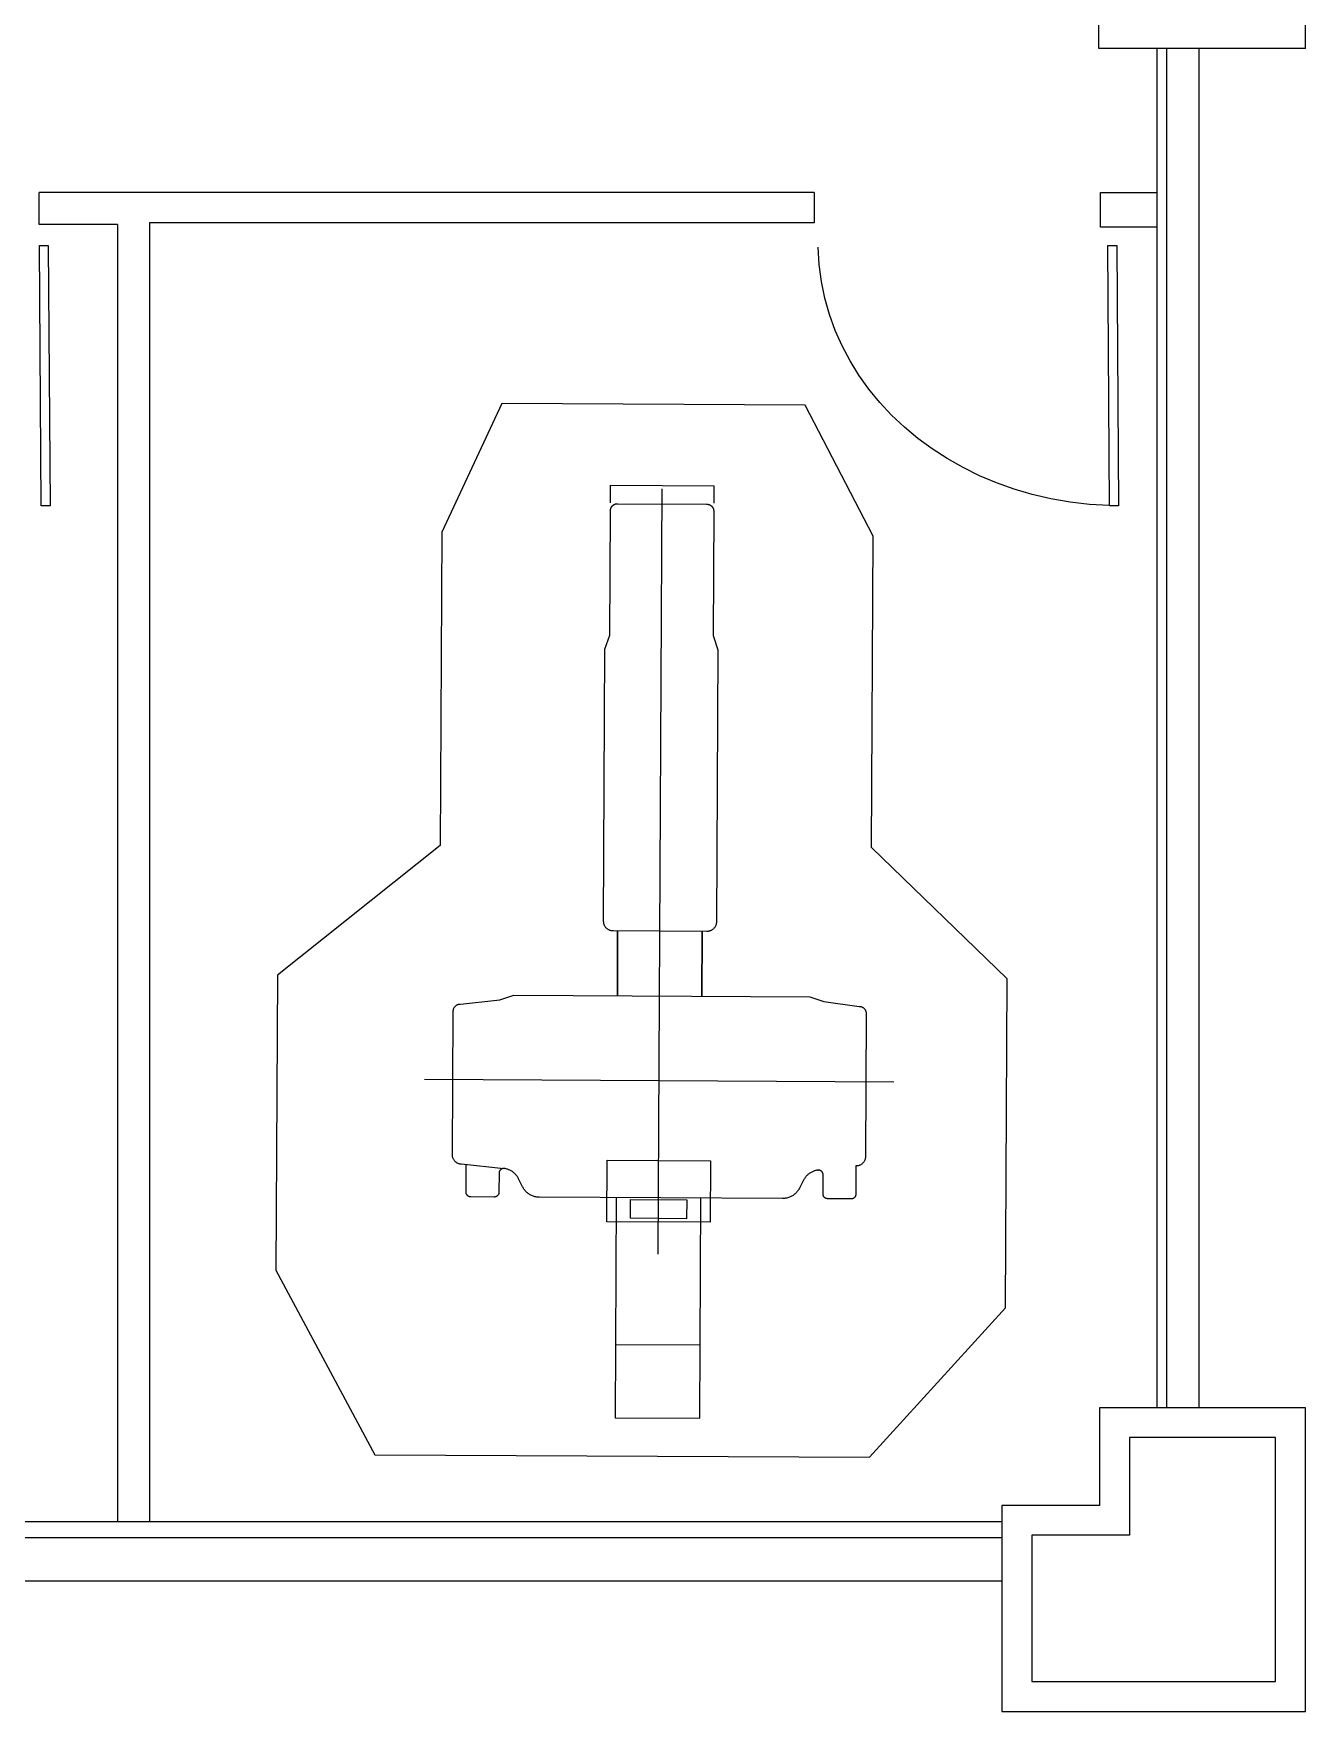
# Model space of a CAD drawing. Header units: metres. Extents: x 0 to 31.2, y 0 to 17.3.
# Drawn here: x 25.09 to 31.19, y -0.03 to 8.02 of the extents above; entities that cross this region are included whole.
import ezdxf

# ---------------------------------------------------------------- set-up
doc = ezdxf.new("R2010")
doc.units = ezdxf.units.M
doc.header["$MEASUREMENT"] = 0
doc.layers.add('Door Layer', color=7, linetype='CONTINUOUS')
doc.layers.add('Wall Layer', color=72, linetype='CONTINUOUS')
doc.layers.add('Equipment Layer', color=7, linetype='CONTINUOUS', true_color=0xc20f8a)

msp = doc.modelspace()

# ---------------------------------------------------------------- linework, layer by layer
at = {"layer": 'Door Layer'}
for points in [[(25.122, 6.9981), (25.1643, 6.9984), (25.1728, 5.7499), (25.1305, 5.7496), (25.122, 6.9981)], [(30.2542, 5.7506), (30.1583, 5.7563), (30.0644, 5.7669), (29.9727, 5.7831), (29.8835, 5.8039), (29.796, 5.8293), (29.7116, 5.8596), (29.6298, 5.8942), (29.5511, 5.933), (29.4756, 5.9761), (29.4033, 6.0226), (29.3345, 6.0731), (29.27, 6.1274), (29.2089, 6.1849), (29.1521, 6.2452), (29.0999, 6.3091), (29.0523, 6.3758), (29.0093, 6.4449), (28.9712, 6.5165), (28.938, 6.5906), (28.9101, 6.6668), (28.8883, 6.7451), (28.872, 6.8252), (28.8615, 6.907), (28.8569, 6.9903)], [(30.2458, 6.9981), (30.2881, 6.9984), (30.2966, 5.7499), (30.2542, 5.7496), (30.2458, 6.9981)], [(30.2542, 5.7496), (30.2542, 5.7506), (30.2542, 5.7496)]]:
    msp.add_lwpolyline(points, dxfattribs=at)
at = {"layer": 'Equipment Layer'}
for points in [[(27.3396, 6.2403), (27.0521, 5.6233), (27.0443, 4.1208), (26.2629, 3.4989), (26.2555, 2.0828), (26.731, 1.198), (29.1024, 1.1864), (29.755, 1.9025), (29.7632, 3.4812), (29.113, 4.1106), (29.1207, 5.6035), (28.7948, 6.2329), (27.3396, 6.2403)], [(27.8603, 5.7644), (27.861, 5.8483), (28.3563, 5.8455), (28.3559, 5.7623)], [(28.0899, 2.1601), (28.1086, 5.8307)], [(27.8278, 3.7557), (27.8342, 5.062), (27.8571, 5.1297), (27.8603, 5.7263)], [(27.8603, 5.7263), (27.8603, 5.7274), (27.8604, 5.7286), (27.8605, 5.7297), (27.8606, 5.7308), (27.8608, 5.732), (27.861, 5.7331), (27.8612, 5.7342), (27.8615, 5.7353), (27.8619, 5.7363), (27.8622, 5.7374), (27.8626, 5.7385), (27.8631, 5.7395), (27.8635, 5.7405), (27.864, 5.7416), (27.8646, 5.7426), (27.8651, 5.7435), (27.8657, 5.7445), (27.8664, 5.7454), (27.867, 5.7464), (27.8677, 5.7473), (27.8685, 5.7481), (27.8692, 5.749), (27.87, 5.7498), (27.8709, 5.7506)], [(27.8709, 5.7506), (27.8717, 5.7514), (27.8726, 5.7522), (27.8735, 5.7529), (27.8744, 5.7536), (27.8753, 5.7542), (27.8763, 5.7548), (27.8772, 5.7554), (27.8782, 5.756), (27.8792, 5.7565), (27.8802, 5.757), (27.8812, 5.7574), (27.8823, 5.7579), (27.8833, 5.7582), (27.8844, 5.7586), (27.8855, 5.7589), (27.8866, 5.7591), (27.8877, 5.7594), (27.8888, 5.7596), (27.8899, 5.7597), (27.891, 5.7598), (27.8921, 5.7599), (27.8933, 5.7599), (27.8944, 5.7599), (27.8956, 5.7598)], [(27.8956, 5.7598), (28.3206, 5.7577)], [(28.3206, 5.7577), (28.3218, 5.7577), (28.3229, 5.7577), (28.3241, 5.7576), (28.3252, 5.7575), (28.3263, 5.7574), (28.3274, 5.7572), (28.3285, 5.757), (28.3296, 5.7568), (28.3307, 5.7565), (28.3318, 5.7562), (28.3329, 5.7558), (28.3339, 5.7554), (28.335, 5.755), (28.336, 5.7546), (28.337, 5.7541), (28.338, 5.7535), (28.339, 5.753), (28.3399, 5.7524), (28.3409, 5.7518), (28.3418, 5.7511), (28.3427, 5.7504), (28.3436, 5.7497), (28.3445, 5.7489), (28.3453, 5.7482)], [(28.3453, 5.7482), (28.3462, 5.7474), (28.347, 5.7465), (28.3477, 5.7457), (28.3484, 5.7448), (28.3491, 5.7439), (28.3498, 5.7429), (28.3504, 5.742), (28.351, 5.741), (28.3515, 5.74), (28.352, 5.739), (28.3525, 5.738), (28.353, 5.7369), (28.3534, 5.7359), (28.3538, 5.7348), (28.3541, 5.7337), (28.3544, 5.7326), (28.3547, 5.7315), (28.3549, 5.7305), (28.3551, 5.7293), (28.3553, 5.7282), (28.3554, 5.7271), (28.3555, 5.726), (28.3556, 5.7249), (28.3556, 5.7238)], [(28.3556, 5.7238), (28.3528, 5.1269), (28.375, 5.0592), (28.3683, 3.7529)], [(27.8726, 3.7105), (27.8695, 3.7106), (27.8665, 3.7109), (27.8635, 3.7114), (27.8606, 3.7121), (27.8578, 3.713), (27.8551, 3.714), (27.8524, 3.7153), (27.8499, 3.7167), (27.8474, 3.7182), (27.8451, 3.7199), (27.8429, 3.7217), (27.8408, 3.7237), (27.8389, 3.7258), (27.8371, 3.728), (27.8354, 3.7304), (27.8339, 3.7328), (27.8325, 3.7354), (27.8313, 3.738), (27.8303, 3.7408), (27.8294, 3.7436), (27.8287, 3.7465), (27.8282, 3.7495), (27.8279, 3.7526), (27.8278, 3.7557)], [(28.3228, 3.708), (27.8726, 3.7105)], [(27.8948, 3.7105), (27.8934, 3.3994), (27.8948, 3.7105)], [(28.3002, 3.7084), (28.2988, 3.3973), (28.3002, 3.7084)], [(28.3683, 3.7529), (28.3682, 3.7498), (28.3679, 3.7468), (28.3673, 3.7438), (28.3666, 3.741), (28.3658, 3.7382), (28.3647, 3.7354), (28.3634, 3.7328), (28.362, 3.7303), (28.3605, 3.7278), (28.3588, 3.7255), (28.3569, 3.7233), (28.3549, 3.7212), (28.3528, 3.7192), (28.3505, 3.7174), (28.3482, 3.7157), (28.3457, 3.7142), (28.3431, 3.7128), (28.3404, 3.7116), (28.3377, 3.7105), (28.3348, 3.7097), (28.3319, 3.709), (28.3289, 3.7085), (28.3259, 3.7082), (28.3228, 3.708)], [(27.1276, 3.3584), (27.33, 3.38), (27.3978, 3.4022), (28.8167, 3.3948), (28.884, 3.3718), (29.053, 3.3486)], [(27.105, 3.3246), (27.1011, 2.6377)], [(27.1388, 3.3581), (27.1365, 3.3581), (27.1342, 3.3579), (27.132, 3.3575), (27.1298, 3.357), (27.1277, 3.3564), (27.1257, 3.3556), (27.1237, 3.3547), (27.1218, 3.3537), (27.1199, 3.3526), (27.1181, 3.3513), (27.1165, 3.3499), (27.1149, 3.3485), (27.1134, 3.3469), (27.112, 3.3452), (27.1108, 3.3435), (27.1096, 3.3417), (27.1086, 3.3397), (27.1076, 3.3378), (27.1068, 3.3357), (27.1062, 3.3336), (27.1057, 3.3314), (27.1053, 3.3292), (27.1051, 3.3269), (27.105, 3.3246)], [(29.053, 3.3486), (29.0553, 3.3485), (29.0576, 3.3483), (29.0598, 3.3479), (29.062, 3.3474), (29.0641, 3.3467), (29.0662, 3.3459), (29.0682, 3.345), (29.0701, 3.3439), (29.0719, 3.3428), (29.0737, 3.3415), (29.0754, 3.3401), (29.077, 3.3386), (29.0784, 3.3371), (29.0798, 3.3354), (29.0811, 3.3336), (29.0823, 3.3318), (29.0833, 3.3299), (29.0842, 3.3279), (29.085, 3.3258), (29.0857, 3.3237), (29.0862, 3.3215), (29.0866, 3.3193), (29.0868, 3.317), (29.0869, 3.3147)], [(29.0869, 3.3147), (29.0834, 2.6278)], [(26.9681, 2.999), (29.2199, 2.9873)], [(27.1011, 2.6377), (27.1012, 2.6347), (27.1015, 2.6317), (27.102, 2.6287), (27.1027, 2.6258), (27.1036, 2.623), (27.1046, 2.6203), (27.1058, 2.6177), (27.1072, 2.6151), (27.1088, 2.6127), (27.1104, 2.6103), (27.1123, 2.6081), (27.1142, 2.606), (27.1163, 2.604), (27.1185, 2.6022), (27.1209, 2.6005), (27.1233, 2.5989), (27.1258, 2.5975), (27.1285, 2.5963), (27.1312, 2.5952), (27.134, 2.5943), (27.1369, 2.5936), (27.1398, 2.5931), (27.1428, 2.5927), (27.1459, 2.5926)], [(27.1459, 2.5926), (27.3484, 2.5714), (27.3509, 2.571)], [(27.1678, 2.4575), (27.1688, 2.5922)], [(27.8448, 2.6102), (28.3401, 2.6077), (28.3386, 2.3128), (27.843, 2.3153), (27.8448, 2.6102)], [(29.0378, 2.583), (29.0371, 2.4479)], [(29.0834, 2.6278), (29.0832, 2.6247), (29.0829, 2.6217), (29.0823, 2.6187), (29.0816, 2.6158), (29.0807, 2.613), (29.0796, 2.6102), (29.0784, 2.6076), (29.077, 2.605), (29.0754, 2.6026), (29.0737, 2.6002), (29.0718, 2.598), (29.0699, 2.5959), (29.0677, 2.594), (29.0655, 2.5921), (29.0632, 2.5905), (29.0607, 2.5889), (29.0581, 2.5876), (29.0555, 2.5864), (29.0527, 2.5853), (29.0499, 2.5845), (29.047, 2.5838), (29.044, 2.5834), (29.0409, 2.5831), (29.0378, 2.583)], [(27.3262, 2.5485), (27.3258, 2.4567)], [(27.3336, 2.5654), (27.333, 2.5649), (27.3325, 2.5643), (27.3319, 2.5637), (27.3314, 2.5631), (27.3309, 2.5625), (27.3305, 2.5619), (27.33, 2.5612), (27.3296, 2.5605), (27.3292, 2.5599), (27.3288, 2.5592), (27.3285, 2.5584), (27.3282, 2.5577), (27.3278, 2.557), (27.3276, 2.5563), (27.3273, 2.5555), (27.3271, 2.5547), (27.3269, 2.554), (27.3267, 2.5532), (27.3265, 2.5524), (27.3264, 2.5516), (27.3263, 2.5508), (27.3262, 2.5501), (27.3262, 2.5493), (27.3262, 2.5485)], [(27.3509, 2.571), (27.3501, 2.5711), (27.3493, 2.5712), (27.3486, 2.5712), (27.3478, 2.5712), (27.347, 2.5711), (27.3463, 2.5711), (27.3455, 2.571), (27.3447, 2.5708), (27.344, 2.5707), (27.3432, 2.5705), (27.3424, 2.5703), (27.3417, 2.5701), (27.3409, 2.5698), (27.3402, 2.5695), (27.3395, 2.5692), (27.3388, 2.5689), (27.3381, 2.5685), (27.3374, 2.5682), (27.3367, 2.5678), (27.336, 2.5673), (27.3354, 2.5669), (27.3348, 2.5664), (27.3342, 2.5659), (27.3336, 2.5654)], [(27.4193, 2.522), (27.4175, 2.5254), (27.4156, 2.5287), (27.4135, 2.5319), (27.4114, 2.535), (27.4091, 2.538), (27.4067, 2.5409), (27.4042, 2.5437), (27.4015, 2.5463), (27.3988, 2.5489), (27.396, 2.5513), (27.3931, 2.5536), (27.3901, 2.5558), (27.387, 2.5579), (27.3838, 2.5598), (27.3805, 2.5616), (27.3772, 2.5633), (27.3738, 2.5648), (27.3703, 2.5662), (27.3668, 2.5675), (27.3632, 2.5685), (27.3596, 2.5695), (27.3559, 2.5703), (27.3522, 2.5709), (27.3484, 2.5714)], [(27.4391, 2.4829), (27.4193, 2.522)], [(28.7867, 2.5153), (28.7662, 2.4758)], [(28.8579, 2.5636), (28.8542, 2.5632), (28.8504, 2.5625), (28.8467, 2.5618), (28.8431, 2.5608), (28.8395, 2.5598), (28.836, 2.5586), (28.8325, 2.5572), (28.8291, 2.5557), (28.8258, 2.5541), (28.8225, 2.5524), (28.8193, 2.5505), (28.8162, 2.5485), (28.8132, 2.5463), (28.8103, 2.5441), (28.8074, 2.5417), (28.8047, 2.5392), (28.802, 2.5366), (28.7995, 2.5339), (28.7971, 2.531), (28.7947, 2.5281), (28.7925, 2.5251), (28.7905, 2.5219), (28.7885, 2.5187), (28.7867, 2.5153)], [(28.8555, 2.5633), (28.8579, 2.5636)], [(28.8727, 2.5576), (28.8721, 2.5582), (28.8715, 2.5587), (28.8708, 2.5591), (28.8702, 2.5596), (28.8695, 2.56), (28.8689, 2.5604), (28.8682, 2.5608), (28.8675, 2.5611), (28.8668, 2.5615), (28.8661, 2.5618), (28.8654, 2.5621), (28.8646, 2.5623), (28.8639, 2.5625), (28.8632, 2.5627), (28.8624, 2.5629), (28.8617, 2.5631), (28.8609, 2.5632), (28.8601, 2.5633), (28.8594, 2.5634), (28.8586, 2.5634), (28.8578, 2.5634), (28.857, 2.5634), (28.8563, 2.5634), (28.8555, 2.5633)], [(28.8802, 2.5411), (28.8801, 2.5419), (28.8801, 2.5426), (28.88, 2.5434), (28.8799, 2.5442), (28.8798, 2.545), (28.8797, 2.5457), (28.8795, 2.5465), (28.8793, 2.5472), (28.8791, 2.548), (28.8789, 2.5487), (28.8786, 2.5494), (28.8783, 2.5501), (28.878, 2.5508), (28.8776, 2.5515), (28.8773, 2.5522), (28.8769, 2.5529), (28.8764, 2.5535), (28.876, 2.5542), (28.8755, 2.5548), (28.875, 2.5554), (28.8745, 2.556), (28.8739, 2.5565), (28.8733, 2.5571), (28.8727, 2.5576)], [(28.8798, 2.4486), (28.8802, 2.5411)], [(27.1903, 2.4349), (27.1888, 2.4349), (27.1873, 2.435), (27.1858, 2.4352), (27.1844, 2.4355), (27.183, 2.436), (27.1817, 2.4365), (27.1803, 2.4371), (27.1791, 2.4377), (27.1779, 2.4385), (27.1767, 2.4394), (27.1756, 2.4403), (27.1746, 2.4413), (27.1736, 2.4423), (27.1727, 2.4434), (27.1718, 2.4446), (27.171, 2.4459), (27.1703, 2.4472), (27.1697, 2.4485), (27.1692, 2.4499), (27.1687, 2.4513), (27.1683, 2.4528), (27.1681, 2.4543), (27.1679, 2.4559), (27.1678, 2.4575)], [(27.3032, 2.4342), (27.1903, 2.4349)], [(27.3258, 2.4567), (27.3257, 2.4552), (27.3255, 2.4536), (27.3252, 2.4521), (27.3249, 2.4507), (27.3244, 2.4492), (27.3238, 2.4479), (27.3232, 2.4465), (27.3225, 2.4452), (27.3217, 2.444), (27.3208, 2.4428), (27.3199, 2.4417), (27.3189, 2.4407), (27.3178, 2.4397), (27.3167, 2.4388), (27.3156, 2.438), (27.3143, 2.4372), (27.3131, 2.4365), (27.3118, 2.4359), (27.3104, 2.4354), (27.309, 2.435), (27.3076, 2.4346), (27.3062, 2.4344), (27.3047, 2.4342), (27.3032, 2.4342)], [(27.5191, 2.4328), (27.5149, 2.4329), (27.5107, 2.4332), (27.5066, 2.4338), (27.5025, 2.4345), (27.4985, 2.4353), (27.4945, 2.4364), (27.4906, 2.4377), (27.4868, 2.4391), (27.483, 2.4407), (27.4793, 2.4424), (27.4757, 2.4443), (27.4722, 2.4464), (27.4688, 2.4487), (27.4655, 2.4511), (27.4623, 2.4536), (27.4592, 2.4563), (27.4562, 2.4591), (27.4534, 2.4621), (27.4506, 2.4652), (27.448, 2.4685), (27.4456, 2.4719), (27.4432, 2.4754), (27.4411, 2.4791), (27.4391, 2.4829)], [(28.6861, 2.4271), (28.6854, 2.4271), (27.5191, 2.4328)], [(27.8885, 2.431), (27.8832, 1.3751), (28.2889, 1.373), (28.2938, 2.4292)], [(27.9562, 2.4218), (28.2265, 2.4204), (28.2258, 2.3301), (27.9559, 2.3319), (27.9562, 2.4218)], [(28.7662, 2.4758), (28.7642, 2.4721), (28.762, 2.4685), (28.7597, 2.465), (28.7572, 2.4617), (28.7546, 2.4585), (28.7519, 2.4554), (28.749, 2.4525), (28.746, 2.4497), (28.7429, 2.4471), (28.7397, 2.4446), (28.7363, 2.4422), (28.7329, 2.4401), (28.7294, 2.4381), (28.7258, 2.4362), (28.7221, 2.4345), (28.7183, 2.433), (28.7145, 2.4316), (28.7106, 2.4305), (28.7066, 2.4294), (28.7026, 2.4286), (28.6986, 2.428), (28.6944, 2.4275), (28.6903, 2.4272), (28.6861, 2.4271)], [(28.902, 2.4261), (28.9005, 2.4261), (28.899, 2.4263), (28.8975, 2.4265), (28.8961, 2.4269), (28.8947, 2.4273), (28.8933, 2.4278), (28.892, 2.4285), (28.8907, 2.4292), (28.8895, 2.4299), (28.8883, 2.4308), (28.8872, 2.4317), (28.8862, 2.4327), (28.8852, 2.4338), (28.8843, 2.4349), (28.8834, 2.4361), (28.8827, 2.4373), (28.882, 2.4386), (28.8814, 2.4399), (28.8809, 2.4413), (28.8805, 2.4427), (28.8801, 2.4441), (28.8799, 2.4456), (28.8798, 2.4471), (28.8798, 2.4486)], [(29.0146, 2.4253), (28.902, 2.4261)], [(29.0371, 2.4479), (29.0371, 2.4464), (29.0369, 2.4449), (29.0367, 2.4434), (29.0363, 2.442), (29.0359, 2.4406), (29.0354, 2.4392), (29.0348, 2.4379), (29.0341, 2.4366), (29.0333, 2.4354), (29.0325, 2.4342), (29.0316, 2.4331), (29.0306, 2.432), (29.0296, 2.431), (29.0285, 2.4301), (29.0273, 2.4292), (29.0261, 2.4285), (29.0248, 2.4278), (29.0234, 2.4271), (29.0221, 2.4266), (29.0206, 2.4262), (29.0192, 2.4258), (29.0177, 2.4256), (29.0161, 2.4254), (29.0146, 2.4253)], [(27.885, 1.7268), (28.2903, 1.7247)]]:
    msp.add_lwpolyline(points, dxfattribs=at)
at = {"layer": 'Wall Layer'}
for points in [[(31.1933, 7.9435), (30.202, 7.9435), (30.202, 9.5042), (31.1933, 9.5042)], [(31.1933, 7.9435), (31.1933, 9.5042)], [(30.4814, 7.9435), (30.4814, 1.4231)], [(30.5269, 7.9435), (30.5269, 1.4231)], [(30.6828, 7.9435), (30.6828, 1.4231)], [(28.8371, 7.2521), (25.1199, 7.2521)], [(25.497, 7.0989), (25.1199, 7.0989), (25.1199, 7.2521)], [(28.8371, 7.2521), (28.8371, 7.1071)], [(30.4814, 7.0862), (30.2101, 7.0862), (30.2101, 7.2521), (30.4814, 7.2521)], [(25.497, 7.0989), (25.497, 0.877)], [(25.6491, 7.1071), (25.6491, 0.877)], [(28.8371, 7.1071), (25.6491, 7.1071)], [(30.5696, 1.4231), (30.5177, 1.4231), (30.2059, 1.4231), (30.2059, 0.955), (29.7381, 0.955), (29.7381, -0.0335), (31.1933, -0.0335), (31.1933, 1.4231), (30.5177, 1.4231)], [(30.3488, 0.8117), (29.881, 0.8117), (29.881, 0.1094), (31.0504, 0.1094), (31.0504, 1.2799), (30.3488, 1.2799), (30.3488, 0.8117)], [(22.6, 0.7987), (22.6, 0.877), (29.7381, 0.877), (29.7381, 0.7987), (22.6, 0.7987)], [(29.7381, 0.5909), (22.5548, 0.5909)]]:
    msp.add_lwpolyline(points, dxfattribs=at)

doc.saveas('drawing.dxf')
